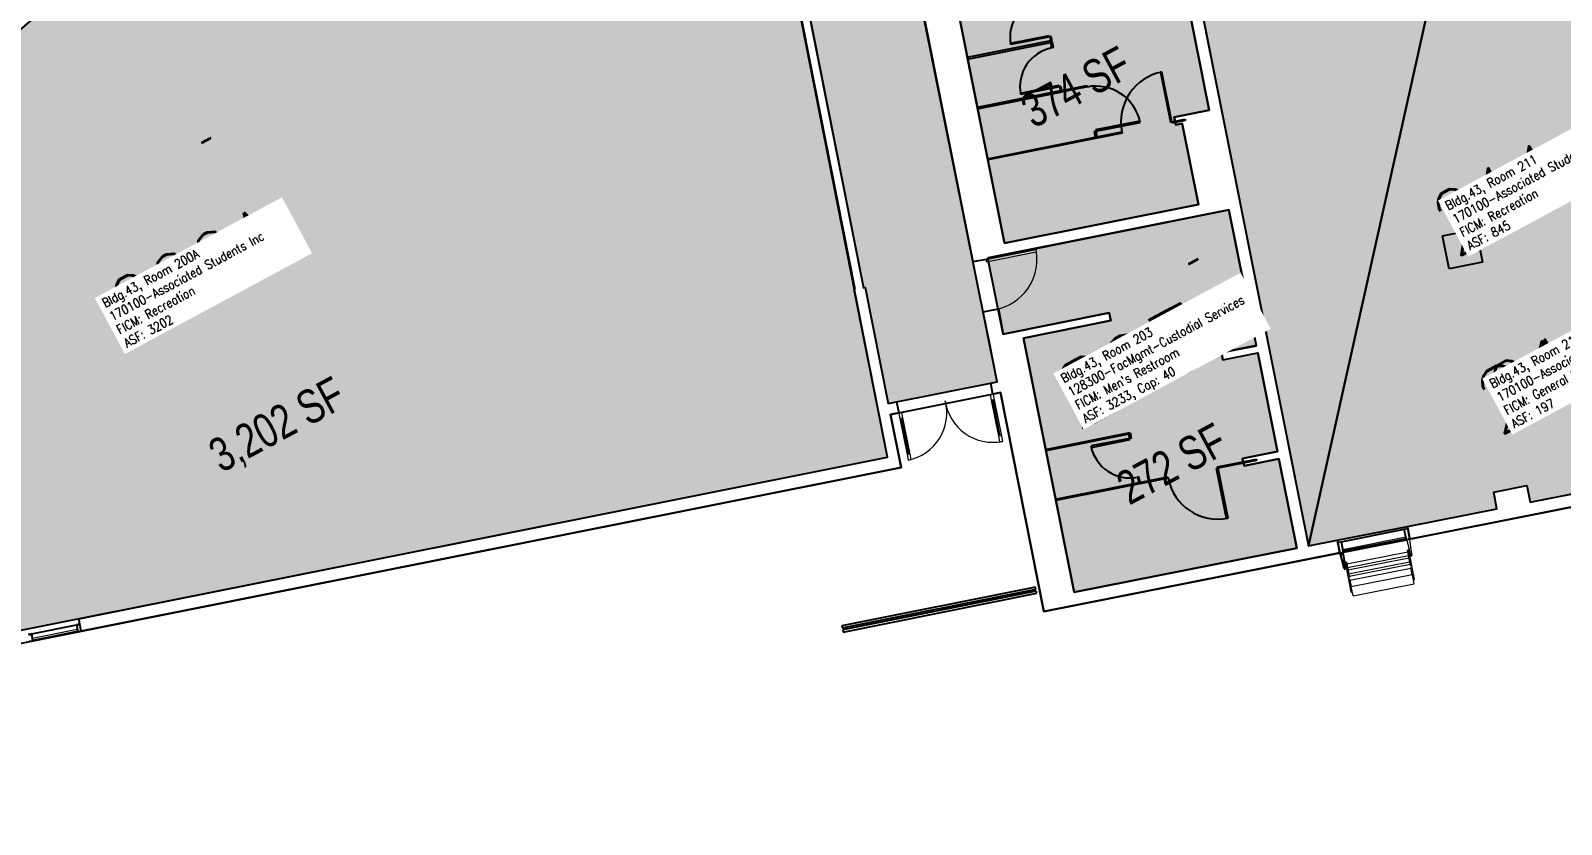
# Model space of a CAD drawing. Header units: inches. Extents: x 69213732 to 69221603, y 27657838 to 27667119.
# Drawn here: x 69215015 to 69216098, y 27663589 to 27664151 of the extents above; entities that cross this region are included whole.
import ezdxf
from ezdxf.enums import TextEntityAlignment as Align

# ---------------------------------------------------------------- set-up
doc = ezdxf.new("R2010")
doc.units = ezdxf.units.IN
doc.header["$LTSCALE"] = 100
doc.header["$MEASUREMENT"] = 0
for name, color, linetype in [('A-DOOR', 2, 'CONTINUOUS'), ('A-FLOR', 3, 'CONTINUOUS'), ('A-GLAZ', 1, 'CONTINUOUS'), ('A-GLAZ-SILL', 2, 'CONTINUOUS'), ('A-IDEN-FNUM', 1, 'CONTINUOUS'), ('A-IDEN-RNUM', 7, 'CONTINUOUS'), ('A-IDEN-SNUM', 4, 'CONTINUOUS'), ('A-IDEN-VNUM', 4, 'CONTINUOUS'), ('A-WALL', 5, 'CONTINUOUS'), ('AREA-ASSIGN', 7, 'CONTINUOUS'), ('AREA-GROSS', 1, 'CONTINUOUS'), ('AREA-TEXT', 3, 'CONTINUOUS'), ('Rooms-Category-Color', 7, 'CONTINUOUS'), ('Rooms-College-Color', 7, 'CONTINUOUS'), ('Rooms-Department-Color', 7, 'CONTINUOUS'), ('Rooms-Division-Color', 7, 'CONTINUOUS'), ('Rooms-Information', 7, 'CONTINUOUS')]:
    doc.layers.add(name, color=color, linetype=linetype)
doc.styles.add('AREA', font='arial.ttf', dxfattribs={"width": 0.75, "height": 24})
doc.styles.add('ROOMFNUMBER', font='SIMPLEX.SHX', dxfattribs={"height": 0.8333})
doc.styles.add('ROOMSNUMBER', font='TXT.shx', dxfattribs={"height": 0.03})
doc.styles.add('ROOMVNUMBER', font='simplex.shx', dxfattribs={"width": 0.85})

# ---------------------------------------------------------------- blocks, each defined once
blk = doc.blocks.new('Single-Flush - 36_ x 84_-1151-BACKGROUND Level 2 Parent View')
at = {"layer": 'A-DOOR', "lineweight": 20}
for p, q in [((16.2, -3.8), (16.2, -39.8)), ((18, -3.8), (16.2, -3.8)), ((18, -3.8), (18, -39.8)), ((18, -39.8), (16.2, -39.8))]:
    blk.add_line(p, q, dxfattribs=at)
at = {"layer": 'A-DOOR', "lineweight": 5}
blk.add_arc((18, -3.8), 36.1, 180, 267.2188, dxfattribs=at)

msp = doc.modelspace()

# ---------------------------------------------------------------- hatches: boundary and pattern name
at = {"layer": 'A-GLAZ-SILL'}
h = msp.add_hatch(dxfattribs=at)
h.set_pattern_fill('FP1_48', color=256, angle=191.2007, style=0, pattern_type=2)
h.set_pattern_definition([(163.29, (69215942.692, 27663801.139), (6.9, 22.987), []), (163.29, (69215939.848, 27663806.422), (-16.086, 29.887), []), (163.29, (69215945.535, 27663795.855), (-16.086, 29.887), [])])
h.paths.add_polyline_path([(69215943.7, 27663774.2), (69215944.8, 27663774.4), (69215943.7, 27663781.6), (69215944, 27663781.7), (69215942.6, 27663789.1), (69215940.1, 27663788.6), (69215941.6, 27663781.2), (69215941.9, 27663781.3)], flags=0)
h = msp.add_hatch(dxfattribs=at)
h.set_pattern_fill('FP1_50', color=256, angle=191.2007, style=0, pattern_type=2)
h.set_pattern_definition([(163.29, (69215942.692, 27663801.139), (-6.9, -22.987), []), (163.29, (69215939.848, 27663806.422), (-29.887, -16.086), []), (163.29, (69215945.535, 27663795.855), (-29.887, -16.086), [])])
edge = h.paths.add_edge_path(flags=0)
edge.add_line((69215944.8, 27663774.4), (69215943.7, 27663774.2))
edge.add_line((69215943.7, 27663774.2), (69215944.7, 27663770))
edge.add_arc((69215945.1, 27663770.1), 0.375, 193.8731, 368.7396)
edge.add_line((69215945.4, 27663770.1), (69215944.8, 27663774.4))
at = {"layer": 'A-GLAZ-SILL', "extrusion": (0, 0, -1)}
h = msp.add_hatch(dxfattribs=at)
h.set_pattern_fill('FP1_32', color=256, angle=-11.2896, style=0, pattern_type=2)
h.set_pattern_definition([(16.71, (-69215025.966, 27663740.27), (-6.9, 22.986), []), (16.71, (-69215023.123, 27663745.554), (16.086, 29.887), []), (16.71, (-69215028.81, 27663734.986), (16.086, 29.887), [])])
h.paths.add_polyline_path([(-69215015.7, 27663723.9), (-69215013.2, 27663723.4), (-69215014.2, 27663718.5), (-69215016.6, 27663719)], flags=0)
at = {"layer": 'A-GLAZ-SILL'}
h = msp.add_hatch(dxfattribs=at)
h.set_pattern_fill('FP1_31', color=256, angle=11.2896, style=0, pattern_type=2)
h.set_pattern_definition([(163.29, (69215060.902, 27663747.244), (-6.9, -22.986), []), (163.29, (69215058.059, 27663752.528), (-29.887, -16.086), []), (163.29, (69215063.745, 27663741.96), (-29.887, -16.086), [])])
h.paths.add_polyline_path([(69215049.7, 27663730.7), (69215047.3, 27663730.2), (69215048.3, 27663725.3), (69215050.7, 27663725.8)], flags=0)
at = {"layer": 'Rooms-Category-Color', "true_color": 0xadadad}
for points in [[(69215622, 27663887), (69215699, 27663902.4), (69215540.2, 27664691.7), (69215640.7, 27664711.7), (69215214.8, 27666840.2), (69215042.5, 27666805.8), (69215065.3, 27666691.3), (69215071.2, 27666692.4), (69215076.6, 27666665.5), (69215070.7, 27666664.3), (69215111.8, 27666458.4), (69215117.7, 27666459.5), (69215123.1, 27666432.6), (69215117.2, 27666431.4), (69215158.8, 27666223), (69215164.7, 27666224.2), (69215170.1, 27666197.2), (69215164.2, 27666196), (69215187.9, 27666077.1), (69215162.8, 27666072.1), (69215180.8, 27665981.9), (69215211.8, 27665988.1), (69215217, 27665961.9), (69215211.2, 27665960.7), (69215226, 27665886.4), (69215204.2, 27665882), (69215216.1, 27665822.2), (69215237.9, 27665826.5), (69215252.8, 27665752.3), (69215258.6, 27665753.5), (69215264, 27665726.5), (69215258.1, 27665725.3), (69215299.7, 27665516.9), (69215305.6, 27665518.1), (69215311, 27665491.1), (69215305.1, 27665490), (69215346.7, 27665281.6), (69215352.6, 27665282.7), (69215358, 27665255.8), (69215352.1, 27665254.6), (69215393.7, 27665046.2), (69215399.6, 27665047.4), (69215405, 27665020.4), (69215399.1, 27665019.3), (69215438.3, 27664822.6), (69215444.2, 27664823.8), (69215449.6, 27664796.8), (69215443.7, 27664795.7), (69215460.9, 27664709.6), (69215437.3, 27664704.9), (69215449.2, 27664645.1), (69215469.9, 27664649.1), (69215490.2, 27664546.5), (69215465.9, 27664541.7), (69215483.9, 27664451.5), (69215507.9, 27664456.2), (69215604.4, 27663968.9), (69215605.6, 27663969.1)], [(69215624.1, 27664333.3), (69215794.6, 27664367.3), (69215810.6, 27664287.5), (69215786, 27664282.6), (69215786.9, 27664277.3), (69215811.7, 27664282.3), (69215849.2, 27664094.6), (69215824.4, 27664089.7), (69215825.4, 27664084.4), (69215830, 27664085.3), (69215841.5, 27664027.9), (69215704.2, 27664000.5), (69215650.1, 27664271.2), (69215712, 27664283.5), (69215710.9, 27664288.9), (69215636, 27664274)], [(69215692.5, 27663990), (69215863.1, 27664024.1), (69215873.9, 27663970.2), (69215850, 27663965.4), (69215851, 27663960.1), (69215875.1, 27663964.9), (69215882.4, 27663928), (69215857.8, 27663923), (69215858.8, 27663917.8), (69215883.5, 27663922.8), (69215897.4, 27663852.9), (69215872.8, 27663848), (69215873.8, 27663842.8), (69215898.5, 27663847.7), (69215911.1, 27663784.5), (69215753.5, 27663753.3), (69215717.6, 27663933.3), (69215779.5, 27663945.7), (69215778.4, 27663951.1), (69215703.4, 27663936.1)]]:
    msp.add_hatch(color=253, dxfattribs=at).paths.add_polyline_path(points)
at = {"layer": 'Rooms-Category-Color', "true_color": 0xfbafa2}
msp.add_hatch(color=21, dxfattribs=at).paths.add_polyline_path([(69216095.9, 27664578.9), (69216035.1, 27664566.8), (69216036.3, 27664560.9), (69216028.4, 27664559.3), (69216027.2, 27664565.2), (69215795.8, 27664519), (69215797, 27664513.1), (69215789.1, 27664511.5), (69215788, 27664517.4), (69215774, 27664514.6), (69215919.4, 27663786.1)])
at = {"layer": 'Rooms-Category-Color', "true_color": 0xffe090}
for points in [[(69215919.4, 27663786.1), (69215939.8, 27663790.2), (69215989.4, 27663800), (69216052.8, 27663812.5), (69216050.5, 27663824.3), (69216074, 27663829), (69216076.4, 27663817.2), (69216241.4, 27663849.9), (69216222.7, 27663943.4), (69216172.4, 27664195.3), (69216172.4, 27664195.3), (69216102.5, 27664545.6), (69216095.9, 27664578.9)], [(69214372.5, 27663599.6), (69215621.5, 27663848.9), (69215503, 27664450.3), (69215480, 27664445.7), (69215460.3, 27664545.6)]]:
    msp.add_hatch(color=41, dxfattribs=at).paths.add_polyline_path(points)
at = {"layer": 'Rooms-College-Color', "true_color": 0xffe090}
for points in [[(69215622, 27663887), (69215699, 27663902.4), (69215540.2, 27664691.7), (69215640.7, 27664711.7), (69215214.8, 27666840.2), (69215042.5, 27666805.8), (69215065.3, 27666691.3), (69215071.2, 27666692.4), (69215076.6, 27666665.5), (69215070.7, 27666664.3), (69215111.8, 27666458.4), (69215117.7, 27666459.5), (69215123.1, 27666432.6), (69215117.2, 27666431.4), (69215158.8, 27666223), (69215164.7, 27666224.2), (69215170.1, 27666197.2), (69215164.2, 27666196), (69215187.9, 27666077.1), (69215162.8, 27666072.1), (69215180.8, 27665981.9), (69215211.8, 27665988.1), (69215217, 27665961.9), (69215211.2, 27665960.7), (69215226, 27665886.4), (69215204.2, 27665882), (69215216.1, 27665822.2), (69215237.9, 27665826.5), (69215252.8, 27665752.3), (69215258.6, 27665753.5), (69215264, 27665726.5), (69215258.1, 27665725.3), (69215299.7, 27665516.9), (69215305.6, 27665518.1), (69215311, 27665491.1), (69215305.1, 27665490), (69215346.7, 27665281.6), (69215352.6, 27665282.7), (69215358, 27665255.8), (69215352.1, 27665254.6), (69215393.7, 27665046.2), (69215399.6, 27665047.4), (69215405, 27665020.4), (69215399.1, 27665019.3), (69215438.3, 27664822.6), (69215444.2, 27664823.8), (69215449.6, 27664796.8), (69215443.7, 27664795.7), (69215460.9, 27664709.6), (69215437.3, 27664704.9), (69215449.2, 27664645.1), (69215469.9, 27664649.1), (69215490.2, 27664546.5), (69215465.9, 27664541.7), (69215483.9, 27664451.5), (69215507.9, 27664456.2), (69215604.4, 27663968.9), (69215605.6, 27663969.1)], [(69216095.9, 27664578.9), (69216035.1, 27664566.8), (69216036.3, 27664560.9), (69216028.4, 27664559.3), (69216027.2, 27664565.2), (69215795.8, 27664519), (69215797, 27664513.1), (69215789.1, 27664511.5), (69215788, 27664517.4), (69215774, 27664514.6), (69215919.4, 27663786.1)], [(69215624.1, 27664333.3), (69215794.6, 27664367.3), (69215810.6, 27664287.5), (69215786, 27664282.6), (69215786.9, 27664277.3), (69215811.7, 27664282.3), (69215849.2, 27664094.6), (69215824.4, 27664089.7), (69215825.4, 27664084.4), (69215830, 27664085.3), (69215841.5, 27664027.9), (69215704.2, 27664000.5), (69215650.1, 27664271.2), (69215712, 27664283.5), (69215710.9, 27664288.9), (69215636, 27664274)], [(69215692.5, 27663990), (69215863.1, 27664024.1), (69215873.9, 27663970.2), (69215850, 27663965.4), (69215851, 27663960.1), (69215875.1, 27663964.9), (69215882.4, 27663928), (69215857.8, 27663923), (69215858.8, 27663917.8), (69215883.5, 27663922.8), (69215897.4, 27663852.9), (69215872.8, 27663848), (69215873.8, 27663842.8), (69215898.5, 27663847.7), (69215911.1, 27663784.5), (69215753.5, 27663753.3), (69215717.6, 27663933.3), (69215779.5, 27663945.7), (69215778.4, 27663951.1), (69215703.4, 27663936.1)]]:
    msp.add_hatch(color=41, dxfattribs=at).paths.add_polyline_path(points)
at = {"layer": 'Rooms-College-Color', "true_color": 0xadadad}
for points in [[(69215919.4, 27663786.1), (69215939.8, 27663790.2), (69215989.4, 27663800), (69216052.8, 27663812.5), (69216050.5, 27663824.3), (69216074, 27663829), (69216076.4, 27663817.2), (69216241.4, 27663849.9), (69216222.7, 27663943.4), (69216172.4, 27664195.3), (69216172.4, 27664195.3), (69216102.5, 27664545.6), (69216095.9, 27664578.9)], [(69214372.5, 27663599.6), (69215621.5, 27663848.9), (69215503, 27664450.3), (69215480, 27664445.7), (69215460.3, 27664545.6)]]:
    msp.add_hatch(color=253, dxfattribs=at).paths.add_polyline_path(points)
at = {"layer": 'Rooms-Department-Color', "true_color": 0xacacac}
for points in [[(69215622, 27663887), (69215699, 27663902.4), (69215540.2, 27664691.7), (69215640.7, 27664711.7), (69215214.8, 27666840.2), (69215042.5, 27666805.8), (69215065.3, 27666691.3), (69215071.2, 27666692.4), (69215076.6, 27666665.5), (69215070.7, 27666664.3), (69215111.8, 27666458.4), (69215117.7, 27666459.5), (69215123.1, 27666432.6), (69215117.2, 27666431.4), (69215158.8, 27666223), (69215164.7, 27666224.2), (69215170.1, 27666197.2), (69215164.2, 27666196), (69215187.9, 27666077.1), (69215162.8, 27666072.1), (69215180.8, 27665981.9), (69215211.8, 27665988.1), (69215217, 27665961.9), (69215211.2, 27665960.7), (69215226, 27665886.4), (69215204.2, 27665882), (69215216.1, 27665822.2), (69215237.9, 27665826.5), (69215252.8, 27665752.3), (69215258.6, 27665753.5), (69215264, 27665726.5), (69215258.1, 27665725.3), (69215299.7, 27665516.9), (69215305.6, 27665518.1), (69215311, 27665491.1), (69215305.1, 27665490), (69215346.7, 27665281.6), (69215352.6, 27665282.7), (69215358, 27665255.8), (69215352.1, 27665254.6), (69215393.7, 27665046.2), (69215399.6, 27665047.4), (69215405, 27665020.4), (69215399.1, 27665019.3), (69215438.3, 27664822.6), (69215444.2, 27664823.8), (69215449.6, 27664796.8), (69215443.7, 27664795.7), (69215460.9, 27664709.6), (69215437.3, 27664704.9), (69215449.2, 27664645.1), (69215469.9, 27664649.1), (69215490.2, 27664546.5), (69215465.9, 27664541.7), (69215483.9, 27664451.5), (69215507.9, 27664456.2), (69215604.4, 27663968.9), (69215605.6, 27663969.1)], [(69215624.1, 27664333.3), (69215794.6, 27664367.3), (69215810.6, 27664287.5), (69215786, 27664282.6), (69215786.9, 27664277.3), (69215811.7, 27664282.3), (69215849.2, 27664094.6), (69215824.4, 27664089.7), (69215825.4, 27664084.4), (69215830, 27664085.3), (69215841.5, 27664027.9), (69215704.2, 27664000.5), (69215650.1, 27664271.2), (69215712, 27664283.5), (69215710.9, 27664288.9), (69215636, 27664274)], [(69215692.5, 27663990), (69215863.1, 27664024.1), (69215873.9, 27663970.2), (69215850, 27663965.4), (69215851, 27663960.1), (69215875.1, 27663964.9), (69215882.4, 27663928), (69215857.8, 27663923), (69215858.8, 27663917.8), (69215883.5, 27663922.8), (69215897.4, 27663852.9), (69215872.8, 27663848), (69215873.8, 27663842.8), (69215898.5, 27663847.7), (69215911.1, 27663784.5), (69215753.5, 27663753.3), (69215717.6, 27663933.3), (69215779.5, 27663945.7), (69215778.4, 27663951.1), (69215703.4, 27663936.1)]]:
    msp.add_hatch(color=253, dxfattribs=at).paths.add_polyline_path(points)
at = {"layer": 'Rooms-Department-Color', "true_color": 0xffe090}
msp.add_hatch(color=41, dxfattribs=at).paths.add_polyline_path([(69216095.9, 27664578.9), (69216035.1, 27664566.8), (69216036.3, 27664560.9), (69216028.4, 27664559.3), (69216027.2, 27664565.2), (69215795.8, 27664519), (69215797, 27664513.1), (69215789.1, 27664511.5), (69215788, 27664517.4), (69215774, 27664514.6), (69215919.4, 27663786.1)])
at = {"layer": 'Rooms-Department-Color', "true_color": 0x604aed}
for points in [[(69215919.4, 27663786.1), (69215939.8, 27663790.2), (69215989.4, 27663800), (69216052.8, 27663812.5), (69216050.5, 27663824.3), (69216074, 27663829), (69216076.4, 27663817.2), (69216241.4, 27663849.9), (69216222.7, 27663943.4), (69216172.4, 27664195.3), (69216172.4, 27664195.3), (69216102.5, 27664545.6), (69216095.9, 27664578.9)], [(69214372.5, 27663599.6), (69215621.5, 27663848.9), (69215503, 27664450.3), (69215480, 27664445.7), (69215460.3, 27664545.6)]]:
    msp.add_hatch(color=173, dxfattribs=at).paths.add_polyline_path(points)
at = {"layer": 'Rooms-Division-Color', "true_color": 0xadadad}
for points in [[(69215622, 27663887), (69215699, 27663902.4), (69215540.2, 27664691.7), (69215640.7, 27664711.7), (69215214.8, 27666840.2), (69215042.5, 27666805.8), (69215065.3, 27666691.3), (69215071.2, 27666692.4), (69215076.6, 27666665.5), (69215070.7, 27666664.3), (69215111.8, 27666458.4), (69215117.7, 27666459.5), (69215123.1, 27666432.6), (69215117.2, 27666431.4), (69215158.8, 27666223), (69215164.7, 27666224.2), (69215170.1, 27666197.2), (69215164.2, 27666196), (69215187.9, 27666077.1), (69215162.8, 27666072.1), (69215180.8, 27665981.9), (69215211.8, 27665988.1), (69215217, 27665961.9), (69215211.2, 27665960.7), (69215226, 27665886.4), (69215204.2, 27665882), (69215216.1, 27665822.2), (69215237.9, 27665826.5), (69215252.8, 27665752.3), (69215258.6, 27665753.5), (69215264, 27665726.5), (69215258.1, 27665725.3), (69215299.7, 27665516.9), (69215305.6, 27665518.1), (69215311, 27665491.1), (69215305.1, 27665490), (69215346.7, 27665281.6), (69215352.6, 27665282.7), (69215358, 27665255.8), (69215352.1, 27665254.6), (69215393.7, 27665046.2), (69215399.6, 27665047.4), (69215405, 27665020.4), (69215399.1, 27665019.3), (69215438.3, 27664822.6), (69215444.2, 27664823.8), (69215449.6, 27664796.8), (69215443.7, 27664795.7), (69215460.9, 27664709.6), (69215437.3, 27664704.9), (69215449.2, 27664645.1), (69215469.9, 27664649.1), (69215490.2, 27664546.5), (69215465.9, 27664541.7), (69215483.9, 27664451.5), (69215507.9, 27664456.2), (69215604.4, 27663968.9), (69215605.6, 27663969.1)], [(69215624.1, 27664333.3), (69215794.6, 27664367.3), (69215810.6, 27664287.5), (69215786, 27664282.6), (69215786.9, 27664277.3), (69215811.7, 27664282.3), (69215849.2, 27664094.6), (69215824.4, 27664089.7), (69215825.4, 27664084.4), (69215830, 27664085.3), (69215841.5, 27664027.9), (69215704.2, 27664000.5), (69215650.1, 27664271.2), (69215712, 27664283.5), (69215710.9, 27664288.9), (69215636, 27664274)], [(69215692.5, 27663990), (69215863.1, 27664024.1), (69215873.9, 27663970.2), (69215850, 27663965.4), (69215851, 27663960.1), (69215875.1, 27663964.9), (69215882.4, 27663928), (69215857.8, 27663923), (69215858.8, 27663917.8), (69215883.5, 27663922.8), (69215897.4, 27663852.9), (69215872.8, 27663848), (69215873.8, 27663842.8), (69215898.5, 27663847.7), (69215911.1, 27663784.5), (69215753.5, 27663753.3), (69215717.6, 27663933.3), (69215779.5, 27663945.7), (69215778.4, 27663951.1), (69215703.4, 27663936.1)]]:
    msp.add_hatch(color=253, dxfattribs=at).paths.add_polyline_path(points)
at = {"layer": 'Rooms-Division-Color', "true_color": 0xffe090}
msp.add_hatch(color=41, dxfattribs=at).paths.add_polyline_path([(69216095.9, 27664578.9), (69216035.1, 27664566.8), (69216036.3, 27664560.9), (69216028.4, 27664559.3), (69216027.2, 27664565.2), (69215795.8, 27664519), (69215797, 27664513.1), (69215789.1, 27664511.5), (69215788, 27664517.4), (69215774, 27664514.6), (69215919.4, 27663786.1)])
at = {"layer": 'Rooms-Division-Color', "true_color": 0x604aed}
for points in [[(69215919.4, 27663786.1), (69215939.8, 27663790.2), (69215989.4, 27663800), (69216052.8, 27663812.5), (69216050.5, 27663824.3), (69216074, 27663829), (69216076.4, 27663817.2), (69216241.4, 27663849.9), (69216222.7, 27663943.4), (69216172.4, 27664195.3), (69216172.4, 27664195.3), (69216102.5, 27664545.6), (69216095.9, 27664578.9)], [(69214372.5, 27663599.6), (69215621.5, 27663848.9), (69215503, 27664450.3), (69215480, 27664445.7), (69215460.3, 27664545.6)]]:
    msp.add_hatch(color=173, dxfattribs=at).paths.add_polyline_path(points)

# ---------------------------------------------------------------- linework, layer by layer
at = {"layer": 'A-DOOR'}
for p, q in [((69215692.5, 27663990.2), (69215692.5, 27663990)), ((69215700.9, 27663864), (69215695.9, 27663889.5)), ((69215631.1, 27663876.6), (69215636.2, 27663851))]:
    msp.add_line(p, q, dxfattribs=at)
at = {"layer": 'A-DOOR', "lineweight": 20}
for p, q in [((69215696.1, 27663893.6), (69215694.1, 27663893.2)), ((69215694.1, 27663893.2), (69215694.9, 27663889.3)), ((69215696.9, 27663889.7), (69215694.9, 27663889.3)), ((69215696.1, 27663893.6), (69215696.9, 27663889.7)), ((69215629.4, 27663880.3), (69215631.3, 27663880.7)), ((69215629.4, 27663880.3), (69215630.2, 27663876.4)), ((69215630.2, 27663876.4), (69215632.1, 27663876.8)), ((69215631.3, 27663880.7), (69215632.1, 27663876.8)), ((69215702, 27663864.2), (69215700, 27663863.8)), ((69215700, 27663863.8), (69215700.8, 27663859.8)), ((69215702, 27663864.2), (69215702.7, 27663860.2)), ((69215702.7, 27663860.2), (69215700.8, 27663859.8)), ((69215637.2, 27663851.2), (69215635.3, 27663850.8)), ((69215635.3, 27663850.8), (69215636, 27663846.9)), ((69215636, 27663846.9), (69215638, 27663847.3)), ((69215637.2, 27663851.2), (69215638, 27663847.3))]:
    msp.add_line(p, q, dxfattribs=at)
at = {"layer": 'A-DOOR', "lineweight": 5}
for p, q in [((69215694.9, 27663889.3), (69215700, 27663863.8)), ((69215696.9, 27663889.7), (69215702, 27663864.2)), ((69215630.2, 27663876.4), (69215635.3, 27663850.8)), ((69215632.1, 27663876.8), (69215637.2, 27663851.2))]:
    msp.add_line(p, q, dxfattribs=at)
for centre, radius, start, end in [((69215629.4, 27663880.3), 34, 281.2834, 14.5409), ((69215696, 27663893.6), 34.1, 188.0437, 281.325)]:
    msp.add_arc(centre, radius, start, end, dxfattribs=at)
at = {"layer": 'A-FLOR'}
for p, q in [((69215708.5, 27664142.1), (69215736, 27664147.6)), ((69215736.2, 27664146.6), (69215708.7, 27664141.1)), ((69215736, 27664147.6), (69215736.2, 27664146.6)), ((69215737.2, 27664146.8), (69215736.2, 27664146.6)), ((69215736.2, 27664146.6), (69215736.8, 27664143.7)), ((69215737.9, 27664142.9), (69215737.2, 27664146.8)), ((69215736.8, 27664143.7), (69215677.9, 27664131.9)), ((69215678.1, 27664130.9), (69215737.9, 27664142.9)), ((69215708.7, 27664141.1), (69215708.5, 27664142.1)), ((69215737.9, 27664142.9), (69215737, 27664142.7)), ((69215737.7, 27664138.8), (69215737, 27664142.7)), ((69215738.7, 27664139), (69215737.7, 27664138.8)), ((69215737.9, 27664142.9), (69215738.7, 27664139)), ((69215685, 27664096.6), (69215762.4, 27664112.1)), ((69215715.6, 27664106.8), (69215743, 27664112.3)), ((69215743, 27664112.3), (69215743.2, 27664111.3)), ((69215762.4, 27664112.1), (69215762.6, 27664111.1)), ((69215815.6, 27664121.7), (69215814.6, 27664121.5)), ((69215814.6, 27664121.5), (69215821.7, 27664086.2)), ((69215822.6, 27664086.4), (69215815.6, 27664121.7)), ((69215743.8, 27664108.4), (69215685, 27664096.6)), ((69215761.7, 27664110.9), (69215685.2, 27664095.6)), ((69215685.2, 27664095.6), (69215745, 27664107.6)), ((69215715.8, 27664105.8), (69215715.6, 27664106.8)), ((69215743.2, 27664111.3), (69215715.8, 27664105.8)), ((69215744.2, 27664111.5), (69215743.2, 27664111.3)), ((69215743.2, 27664111.3), (69215743.8, 27664108.4)), ((69215745, 27664107.6), (69215744.2, 27664111.5)), ((69215762.6, 27664111.1), (69215761.7, 27664110.9)), ((69215692.2, 27664060.3), (69215787.3, 27664079.3)), ((69215767.9, 27664079.5), (69215768.9, 27664079.7)), ((69215768.7, 27664075.6), (69215767.9, 27664079.5)), ((69215800.1, 27664087), (69215768.7, 27664080.7)), ((69215768.7, 27664080.7), (69215768.9, 27664079.7)), ((69215768.9, 27664079.7), (69215800.3, 27664086)), ((69215768.9, 27664079.7), (69215769.7, 27664075.8)), ((69215787.3, 27664079.3), (69215787.5, 27664078.3)), ((69215800.3, 27664086), (69215800.1, 27664087)), ((69215821.7, 27664086.2), (69215822.6, 27664086.4)), ((69215822.6, 27664086.4), (69215832, 27664088.2)), ((69215822.8, 27664085.4), (69215822.6, 27664086.4)), ((69215832.1, 27664087.3), (69215822.8, 27664085.4)), ((69215832, 27664088.2), (69215832.1, 27664087.3)), ((69215787.5, 27664078.3), (69215692.4, 27664059.4)), ((69215769.7, 27664075.8), (69215768.7, 27664075.6)), ((69216014.2, 27664005.8), (69216037.8, 27664010.5)), ((69216018.9, 27663982.3), (69216014.2, 27664005.8)), ((69216037.8, 27664010.5), (69216042.5, 27663987)), ((69216042.5, 27663987), (69216018.9, 27663982.3)), ((69215733.3, 27663854.5), (69215793.1, 27663866.5)), ((69215792.3, 27663865.3), (69215733.5, 27663853.5)), ((69215792.9, 27663862.3), (69215792.3, 27663865.3)), ((69215793.9, 27663862.5), (69215792.9, 27663862.3)), ((69215793.1, 27663866.5), (69215793.9, 27663862.5)), ((69215792.9, 27663862.3), (69215765.5, 27663856.9)), ((69215765.5, 27663856.9), (69215765.7, 27663855.9)), ((69215765.7, 27663855.9), (69215793.1, 27663861.4)), ((69215793.1, 27663861.4), (69215792.9, 27663862.3)), ((69215854.3, 27663840.9), (69215855.3, 27663841.1)), ((69215861.3, 27663805.6), (69215854.3, 27663840.9)), ((69215855.1, 27663842.1), (69215882.5, 27663847.6)), ((69215855.3, 27663841.1), (69215855.1, 27663842.1)), ((69215882.7, 27663846.6), (69215855.3, 27663841.1)), ((69215855.3, 27663841.1), (69215862.3, 27663805.8)), ((69215882.5, 27663847.6), (69215882.7, 27663846.6)), ((69215740.3, 27663819.2), (69215819.8, 27663835.1)), ((69215820, 27663834.1), (69215740.5, 27663818.2)), ((69215799.4, 27663835.1), (69215798.4, 27663834.9)), ((69215798.4, 27663834.9), (69215799.2, 27663831)), ((69215800.2, 27663831.2), (69215799.2, 27663831)), ((69215800.2, 27663831.2), (69215799.4, 27663835.1)), ((69215819.8, 27663835.1), (69215820, 27663834.1)), ((69215862.3, 27663805.8), (69215861.3, 27663805.6)), ((69215726.1, 27663757), (69215589.1, 27663729.6)), ((69215589.4, 27663728.2), (69215726.4, 27663755.5)), ((69215726.4, 27663755.5), (69215726.1, 27663757)), ((69215726.7, 27663754), (69215589.7, 27663726.7)), ((69215590, 27663725.2), (69215727, 27663752.6)), ((69215727, 27663752.6), (69215726.7, 27663754)), ((69215589.1, 27663729.6), (69215589.4, 27663728.2)), ((69215589.7, 27663726.7), (69215590, 27663725.2))]:
    msp.add_line(p, q, dxfattribs=at)
for centre, radius, start, end in [((69215736.2, 27664146.6), 28, 101.2896, 191.2896), ((69215743.2, 27664111.3), 28, 101.2896, 191.2896), ((69215768.9, 27664079.7), 32, 11.2896, 101.2896), ((69215822.6, 27664086.4), 36, 101.2896, 191.2896), ((69215792.9, 27663862.3), 28, 191.2896, 281.2896), ((69215855.3, 27663841.1), 36, 191.2896, 281.2896)]:
    msp.add_arc(centre, radius, start, end, dxfattribs=at)
at = {"layer": 'A-GLAZ', "lineweight": 9}
for p, q in [((69215943.7, 27663783.7), (69215988.3, 27663792.5)), ((69215943.9, 27663782.7), (69215988.5, 27663791.5)), ((69215988.5, 27663791.5), (69215943.9, 27663782.7)), ((69215943.9, 27663782.7), (69215988.5, 27663791.5)), ((69215988.3, 27663792.5), (69215988.5, 27663791.5)), ((69215989, 27663790.6), (69215990.8, 27663791)), ((69215990.8, 27663783.5), (69215989, 27663790.6)), ((69215990.8, 27663791), (69215991.9, 27663783.7)), ((69215943.9, 27663782.7), (69215943.7, 27663783.7)), ((69215989.6, 27663781.8), (69215946.5, 27663773.3)), ((69215947, 27663770.8), (69215990.1, 27663779.4)), ((69215990.5, 27663777.4), (69215947.4, 27663768.9)), ((69215990.1, 27663783.4), (69215989.4, 27663783.2)), ((69215991.5, 27663772.4), (69215989.4, 27663783.2)), ((69215990.1, 27663783.4), (69215994.3, 27663762.4)), ((69215991.8, 27663779.3), (69215990.8, 27663783.5)), ((69215991.9, 27663783.7), (69215992.5, 27663779.4)), ((69215946.2, 27663774.7), (69215945.5, 27663774.6)), ((69215949.6, 27663753.6), (69215945.5, 27663774.6)), ((69215946.2, 27663774.7), (69215948.4, 27663763.8)), ((69215947.8, 27663766.4), (69215991, 27663775)), ((69215991.4, 27663773), (69215948.2, 27663764.4)), ((69215948.7, 27663762), (69215991.9, 27663770.5)), ((69215992.8, 27663765.6), (69215949.7, 27663757.1)), ((69215991.4, 27663773), (69215991.6, 27663771.8)), ((69215992.8, 27663765.6), (69215991.8, 27663770.9)), ((69215992.8, 27663765.6), (69215994, 27663759.6)), ((69215948.7, 27663762), (69215948.5, 27663763.2)), ((69215948.6, 27663762.4), (69215949.7, 27663757.1)), ((69215950.9, 27663751), (69215949.7, 27663757.1)), ((69215950.9, 27663750.7), (69215994.1, 27663759.3)), ((69215993.6, 27663762), (69215994.3, 27663762.1)), ((69215994, 27663759.6), (69215994.1, 27663759.3)), ((69215994.3, 27663762.4), (69215994.3, 27663762.1)), ((69215949.7, 27663753.3), (69215949.6, 27663753.6)), ((69215949.7, 27663753.3), (69215950.4, 27663753.4)), ((69215950.9, 27663750.7), (69215950.9, 27663751)), ((69215047.9, 27663727), (69215016.3, 27663720.7)), ((69215016.5, 27663719.7), (69215048.1, 27663726)), ((69215048.1, 27663726), (69215047.9, 27663727)), ((69215016.3, 27663720.7), (69215016.5, 27663719.7))]:
    msp.add_line(p, q, dxfattribs=at)
msp.add_arc((69215992.2, 27663779.4), 0.375, 196.1264, 6.2751, dxfattribs=at)
msp.add_arc((69215992.2, 27663779.4), 0.375, 196.1264, 6.2751, dxfattribs=at)
at = {"layer": 'A-GLAZ-SILL'}
for p, q in [((69215942.6, 27663789.1), (69215987.2, 27663797.9)), ((69215940.1, 27663788.6), (69215942.6, 27663789.1)), ((69215941.6, 27663781.2), (69215940.1, 27663788.6)), ((69215942.6, 27663789.1), (69215944, 27663781.7)), ((69215944, 27663781.7), (69215988.7, 27663790.5)), ((69215941.9, 27663781.3), (69215941.6, 27663781.2)), ((69215943.7, 27663774.2), (69215941.9, 27663781.3)), ((69215944, 27663781.7), (69215943.7, 27663781.6)), ((69215943.7, 27663781.6), (69215944.8, 27663774.4)), ((69215944.8, 27663774.4), (69215943.7, 27663774.2)), ((69215944.7, 27663770), (69215943.7, 27663774.2)), ((69215944.8, 27663774.4), (69215945.4, 27663770.1)), ((69215015.7, 27663723.9), (69215047.3, 27663730.2)), ((69215016.6, 27663719), (69215048.3, 27663725.3)), ((69215049.7, 27663730.7), (69215047.3, 27663730.2)), ((69215047.3, 27663730.2), (69215048.3, 27663725.3)), ((69215048.3, 27663725.3), (69215050.7, 27663725.8)), ((69215050.7, 27663725.8), (69215049.7, 27663730.7))]:
    msp.add_line(p, q, dxfattribs=at)
at = {"layer": 'A-GLAZ-SILL', "extrusion": (0, 0, -1)}
for p, q in [((69215987.2, 27663797.9), (69215989.7, 27663798.4)), ((69215988.7, 27663790.5), (69215987.2, 27663797.9)), ((69215989.7, 27663798.4), (69215991.1, 27663791)), ((69215991.1, 27663791), (69215988.7, 27663790.5)), ((69215015.7, 27663723.9), (69215013.2, 27663723.4)), ((69215016.6, 27663719), (69215015.7, 27663723.9)), ((69215014.2, 27663718.5), (69215016.6, 27663719))]:
    msp.add_line(p, q, dxfattribs=at)
at = {"layer": 'A-GLAZ-SILL'}
msp.add_arc((69215945.1, 27663770.1), 0.375, 193.8731, 8.7396, dxfattribs=at)
at = {"layer": 'A-WALL'}
for p, q in [((69215774, 27664514.6), (69215919.4, 27663786.1)), ((69215598.5, 27663967.7), (69215503, 27664450.3)), ((69215507.9, 27664456.2), (69215604.4, 27663968.9)), ((69215682.1, 27663987.2), (69215623.9, 27664278.9)), ((69215849.2, 27664094.6), (69215811.7, 27664282.3)), ((69215650.1, 27664271.3), (69215704.2, 27664000.5)), ((69215824.4, 27664089.7), (69215849.2, 27664094.6)), ((69215825.4, 27664084.4), (69215824.4, 27664089.7)), ((69215830, 27664085.3), (69215825.4, 27664084.4)), ((69215841.5, 27664027.9), (69215830, 27664085.3)), ((69215704.2, 27664000.5), (69215841.5, 27664027.9)), ((69215863.1, 27664024.1), (69215692.7, 27663990.1)), ((69215873.9, 27663970.2), (69215863.1, 27664024.1)), ((69215684.4, 27663987.7), (69215682.1, 27663987.2)), ((69215692.8, 27663989.3), (69215684.4, 27663987.7)), ((69215692.7, 27663990.1), (69215692.5, 27663990)), ((69215692.7, 27663989.3), (69215692.5, 27663990)), ((69215597.8, 27663967.6), (69215598.5, 27663967.7)), ((69215621.5, 27663848.9), (69215597.8, 27663967.6)), ((69215604.4, 27663968.9), (69215605.6, 27663969.1)), ((69215605.6, 27663969.1), (69215622, 27663887)), ((69215850, 27663965.4), (69215873.9, 27663970.2)), ((69215851, 27663960.1), (69215850, 27663965.4)), ((69215851, 27663960.1), (69215875.1, 27663964.9)), ((69215875.1, 27663964.9), (69215882.4, 27663928)), ((69215689.2, 27663951.9), (69215691.5, 27663952.4)), ((69215693.8, 27663928.7), (69215689.2, 27663951.9)), ((69215691.5, 27663952.4), (69215699.9, 27663954)), ((69215699.9, 27663954), (69215703.4, 27663936.1)), ((69215703.4, 27663936.1), (69215778.4, 27663951.1)), ((69215778.4, 27663951.1), (69215778.4, 27663951)), ((69215778.4, 27663951), (69215779.4, 27663945.8)), ((69215779.5, 27663945.7), (69215717.6, 27663933.3)), ((69215779.4, 27663945.8), (69215779.5, 27663945.7)), ((69215699, 27663902.4), (69215693.8, 27663928.7)), ((69215717.6, 27663933.3), (69215753.5, 27663753.3)), ((69215857.8, 27663923), (69215882.5, 27663927.9)), ((69215882.5, 27663927.9), (69215882.4, 27663928)), ((69215882.4, 27663928), (69215882.5, 27663927.9)), ((69215858.8, 27663917.8), (69215857.8, 27663923)), ((69215858.8, 27663917.8), (69215883.5, 27663922.8)), ((69215897.4, 27663852.9), (69215883.5, 27663922.8)), ((69215694.5, 27663901.5), (69215699, 27663902.4)), ((69215696, 27663893.6), (69215694.5, 27663901.5)), ((69215622, 27663887), (69215627.8, 27663888.1)), ((69215627.8, 27663888.1), (69215629.4, 27663880.3)), ((69215701.4, 27663894.7), (69215696, 27663893.6)), ((69215732.1, 27663739.7), (69215701.4, 27663894.7)), ((69215629.4, 27663880.3), (69215623.6, 27663879.2)), ((69215623.6, 27663879.2), (69215631.1, 27663841.6)), ((69215872.8, 27663848), (69215897.4, 27663852.9)), ((69216323.5, 27663856.8), (69215991.1, 27663791)), ((69215631.1, 27663841.6), (69215050.7, 27663725.8)), ((69215548.3, 27663834.3), (69215621.5, 27663848.9)), ((69215873.8, 27663842.8), (69215872.8, 27663848)), ((69215898.5, 27663847.7), (69215873.8, 27663842.8)), ((69215911.1, 27663784.5), (69215898.5, 27663847.7)), ((69216076.4, 27663817.2), (69216241.4, 27663849.9)), ((69215049, 27663734.6), (69215548.3, 27663834.3)), ((69216050.5, 27663824.3), (69216074, 27663829)), ((69216052.8, 27663812.5), (69216050.5, 27663824.3)), ((69216074, 27663829), (69216076.4, 27663817.2)), ((69215989.4, 27663800), (69216052.8, 27663812.5)), ((69215939.8, 27663790.2), (69215989.4, 27663800)), ((69215991.1, 27663791), (69215989.4, 27663800)), ((69215919.4, 27663786.1), (69215939.8, 27663790.2)), ((69215939.8, 27663790.2), (69215941.6, 27663781.2)), ((69215941.6, 27663781.2), (69215732.1, 27663739.7)), ((69215753.5, 27663753.3), (69215911.1, 27663784.5)), ((69215050.7, 27663725.8), (69215049, 27663734.6))]:
    msp.add_line(p, q, dxfattribs=at)
at = {"layer": 'AREA-ASSIGN'}
msp.add_lwpolyline([(69215443.7, 27664795.7), (69215460.9, 27664709.6), (69215437.3, 27664704.9), (69215449.2, 27664645.1), (69215469.9, 27664649.1), (69215490.2, 27664546.5), (69215465.9, 27664541.7), (69215483.9, 27664451.5), (69215507.9, 27664456.2), (69215604.4, 27663968.9), (69215605.6, 27663969.1), (69215622, 27663887), (69215699, 27663902.4), (69215540.2, 27664691.7), (69215640.7, 27664711.7), (69215214.8, 27666840.2)], dxfattribs=at)
for points in [[(69216095.9, 27664578.9), (69216035.1, 27664566.8), (69216036.3, 27664560.9), (69216028.4, 27664559.3), (69216027.2, 27664565.2), (69215795.8, 27664519), (69215797, 27664513.1), (69215789.1, 27664511.5), (69215788, 27664517.4), (69215774, 27664514.6), (69215919.4, 27663786.1)], [(69215919.4, 27663786.1), (69215939.8, 27663790.2), (69215989.4, 27663800), (69216052.8, 27663812.5), (69216050.5, 27663824.3), (69216074, 27663829), (69216076.4, 27663817.2), (69216241.4, 27663849.9), (69216222.7, 27663943.4), (69216172.4, 27664195.3), (69216172.4, 27664195.3), (69216102.5, 27664545.6), (69216095.9, 27664578.9)], [(69214372.5, 27663599.6), (69215621.5, 27663848.9), (69215503, 27664450.3), (69215480, 27664445.7), (69215460.3, 27664545.6)], [(69215624.1, 27664333.3), (69215794.6, 27664367.3), (69215810.6, 27664287.5), (69215786, 27664282.6), (69215786.9, 27664277.3), (69215811.7, 27664282.3), (69215849.2, 27664094.6), (69215824.4, 27664089.7), (69215825.4, 27664084.4), (69215830, 27664085.3), (69215841.5, 27664027.9), (69215704.2, 27664000.5), (69215650.1, 27664271.2), (69215712, 27664283.5), (69215710.9, 27664288.9), (69215636, 27664274), (69215636, 27664274), (69215636, 27664274)], [(69215692.5, 27663990), (69215863.1, 27664024.1), (69215873.9, 27663970.2), (69215850, 27663965.4), (69215851, 27663960.1), (69215875.1, 27663964.9), (69215882.4, 27663928), (69215857.8, 27663923), (69215858.8, 27663917.8), (69215883.5, 27663922.8), (69215897.4, 27663852.9), (69215872.8, 27663848), (69215873.8, 27663842.8), (69215898.5, 27663847.7), (69215911.1, 27663784.5), (69215753.5, 27663753.3), (69215717.6, 27663933.3), (69215779.5, 27663945.7), (69215778.4, 27663951.1), (69215703.4, 27663936.1)]]:
    msp.add_lwpolyline(points, close=True, dxfattribs=at)
at = {"layer": 'AREA-GROSS'}
msp.add_lwpolyline([(69214365.4, 27663589), (69215631.1, 27663841.6), (69215623.6, 27663879.2), (69215701.4, 27663894.7), (69215732.1, 27663739.7), (69217383.2, 27664066.7)], dxfattribs=at)

# ---------------------------------------------------------------- block references
at = {"layer": 'A-DOOR', "rotation": 101.2896483612455}
msp.add_blockref('Single-Flush - 36_ x 84_-1151-BACKGROUND Level 2 Parent View', (69215690.9, 27663970.6), dxfattribs=at)

# ---------------------------------------------------------------- texts
at = {"layer": 'A-IDEN-FNUM', "style": 'ROOMFNUMBER'}
for s, p in [('211A', (69216108.9, 27663918.5)), ('203', (69215795.2, 27663914.2))]:
    msp.add_text(s, height=45, rotation=28.29, dxfattribs=at).set_placement(p, align=Align.MIDDLE)
at = {"layer": 'A-IDEN-RNUM', "style": 'ROOMSNUMBER', "width": 0.85}
for s, p in [('0200-A0', (69215136.1, 27664071)), ('0203-00', (69215834.7, 27663985.2))]:
    msp.add_text(s, height=1, rotation=28.29, dxfattribs=at).set_placement(p)
at = {"layer": 'A-IDEN-SNUM', "style": 'ROOMSNUMBER', "width": 0.85}
for s, p in [('04300200A0', (69215136.1, 27664071)), ('0430020300', (69215834.7, 27663985.2))]:
    msp.add_text(s, height=1, rotation=28.29, dxfattribs=at).set_placement(p)
at = {"layer": 'A-IDEN-VNUM', "style": 'ROOMVNUMBER', "width": 0.85}
for s, p in [('211', (69216055.9, 27664032.9)), ('200A', (69215133.3, 27663979)), ('211A', (69216108.9, 27663918.5)), ('203', (69215795.2, 27663914.2))]:
    msp.add_text(s, height=45, rotation=28.29, dxfattribs=at).set_placement(p, align=Align.MIDDLE)
at = {"layer": 'AREA-TEXT', "style": 'AREA', "width": 0.75}
for s, p in [('374 SF', (69215754.8, 27664111.2)), ('3,202 SF', (69215189.2, 27663872.3)), ('272 SF', (69215822.5, 27663844.4))]:
    msp.add_text(s, height=24, rotation=28.29, dxfattribs=at).set_placement(p, align=Align.MIDDLE_CENTER)

# ---------------------------------------------------------------- next in the draw order: texts
at = {"layer": 'Rooms-Information', "char_height": 6.429, "width": 144, "attachment_point": 7, "rotation": 28.29, "style": 'ROOMVNUMBER', "bg_fill": 3, "box_fill_scale": 1.5, "bg_fill_color": 256, "bg_fill_true_color": 13158600, "bg_fill_transparency": 0}
for s, insert in [('Bldg.43, Room 211^M^J170100-Associated Students Inc^M^JFICM: Recreation^M^JASF: 845', (69216033.7, 27663995.4)), ('Bldg.43, Room 200A^M^J170100-Associated Students Inc^M^JFICM: Recreation^M^JASF: 3202', (69215083, 27663926.4)), ("Bldg.43, Room 203^M^J128300-FacMgmt-Custodial Services^M^JFICM: Men's Restroom^M^JASF: 3233, Cap: 40", (69215762.5, 27663871.1)), ('Bldg.43, Room 211A^M^J170100-Associated Students Inc^M^JFICM: General Storage^M^JASF: 197', (69216065, 27663869.3))]:
    msp.add_mtext(s, dxfattribs=dict(at, insert=insert))

doc.saveas('drawing.dxf')
